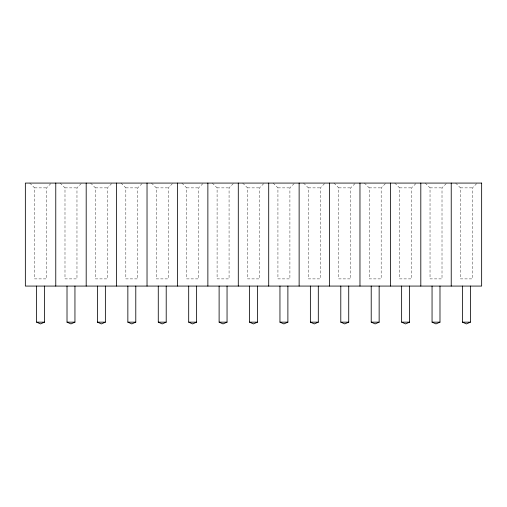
<?xml version="1.0" encoding="UTF-8"?>
<svg xmlns="http://www.w3.org/2000/svg" width="507" height="507" viewBox="0 0 507 507"><rect width="100%" height="100%" fill="white"/><g stroke="black" fill="none" stroke-linecap="round" stroke-linejoin="round"><path stroke-width="0.38" stroke-dasharray="2.54 1.9" d="M29.78 183.078L34.571 187.869L34.571 278.888L46.549 278.888L46.549 187.869L51.34 183.078M60.2 183.078L64.991 187.869L64.991 278.888L76.969 278.888L76.969 187.869L81.76 183.078M90.62 183.078L95.411 187.869L95.411 278.888L107.389 278.888L107.389 187.869L112.18 183.078M121.04 183.078L125.831 187.869L125.831 278.888L137.809 278.888L137.809 187.869L142.6 183.078M151.46 183.078L156.251 187.869L156.251 278.888L168.229 278.888L168.229 187.869L173.02 183.078M181.88 183.078L186.671 187.869L186.671 278.888L198.649 278.888L198.649 187.869L203.44 183.078M212.3 183.078L217.091 187.869L217.091 278.888L229.069 278.888L229.069 187.869L233.86 183.078M242.72 183.078L247.511 187.869L247.511 278.888L259.489 278.888L259.489 187.869L264.28 183.078M273.14 183.078L277.931 187.869L277.931 278.888L289.909 278.888L289.909 187.869L294.7 183.078M303.56 183.078L308.351 187.869L308.351 278.888L320.329 278.888L320.329 187.869L325.12 183.078M333.98 183.078L338.771 187.869L338.771 278.888L350.749 278.888L350.749 187.869L355.54 183.078M364.4 183.078L369.191 187.869L369.191 278.888L381.169 278.888L381.169 187.869L385.96 183.078M394.82 183.078L399.611 187.869L399.611 278.888L411.589 278.888L411.589 187.869L416.38 183.078M425.24 183.078L430.031 187.869L430.031 278.888L442.009 278.888L442.009 187.869L446.8 183.078M455.66 183.078L460.451 187.869L460.451 278.888L472.429 278.888L472.429 187.869L477.22 183.078M34.571 187.869L46.549 187.869M64.991 187.869L76.969 187.869M95.411 187.869L107.389 187.869M125.831 187.869L137.809 187.869M156.251 187.869L168.229 187.869M186.671 187.869L198.649 187.869M217.091 187.869L229.069 187.869M247.511 187.869L259.489 187.869M277.931 187.869L289.909 187.869M308.351 187.869L320.329 187.869M338.771 187.869L350.749 187.869M369.191 187.869L381.169 187.869M399.611 187.869L411.589 187.869M430.031 187.869L442.009 187.869M460.451 187.869L472.429 187.869"/><path stroke-width="0.76" d="M44.527 286.075L44.527 322.154L40.516 323.922L36.593 322.154L36.593 286.075M74.947 286.075L74.947 322.154L70.936 323.922L67.013 322.154L67.013 286.075M105.367 286.075L105.367 322.154L101.356 323.922L97.433 322.154L97.433 286.075M135.787 286.075L135.787 322.154L131.776 323.922L127.853 322.154L127.853 286.075M166.207 286.075L166.207 322.154L162.196 323.922L158.273 322.154L158.273 286.075M196.627 286.075L196.627 322.154L192.616 323.922L188.693 322.154L188.693 286.075M227.047 286.075L227.047 322.154L223.036 323.922L219.113 322.154L219.113 286.075M257.467 286.075L257.467 322.154L253.456 323.922L249.533 322.154L249.533 286.075M287.887 286.075L287.887 322.154L283.876 323.922L279.953 322.154L279.953 286.075M318.307 286.075L318.307 322.154L314.296 323.922L310.373 322.154L310.373 286.075M348.727 286.075L348.727 322.154L344.716 323.922L340.793 322.154L340.793 286.075M379.147 286.075L379.147 322.154L375.136 323.922L371.213 322.154L371.213 286.075M409.567 286.075L409.567 322.154L405.556 323.922L401.633 322.154L401.633 286.075M439.987 286.075L439.987 322.154L435.976 323.922L432.053 322.154L432.053 286.075M470.407 286.075L470.407 322.154L466.396 323.922L462.473 322.154L462.473 286.075M36.593 322.154L44.527 322.154M67.013 322.154L74.947 322.154M97.433 322.154L105.367 322.154M127.853 322.154L135.787 322.154M158.273 322.154L166.207 322.154M188.693 322.154L196.627 322.154M219.113 322.154L227.047 322.154M249.533 322.154L257.467 322.154M279.953 322.154L287.887 322.154M310.373 322.154L318.307 322.154M340.793 322.154L348.727 322.154M371.213 322.154L379.147 322.154M401.633 322.154L409.567 322.154M432.053 322.154L439.987 322.154M462.473 322.154L470.407 322.154M451.23 183.078L451.23 286.075M420.81 183.078L420.81 286.075M390.39 183.078L390.39 286.075M359.97 183.078L359.97 286.075M329.55 183.078L329.55 286.075M299.13 183.078L299.13 286.075M268.71 183.078L268.71 286.075M238.29 183.078L238.29 286.075M207.87 183.078L207.87 286.075M177.45 183.078L177.45 286.075M147.03 183.078L147.03 286.075M116.61 183.078L116.61 286.075M86.19 183.078L86.19 286.075M55.77 183.078L55.77 286.075M481.65 183.078L25.35 183.078L25.35 286.075L481.65 286.075L481.65 183.078"/></g></svg>
